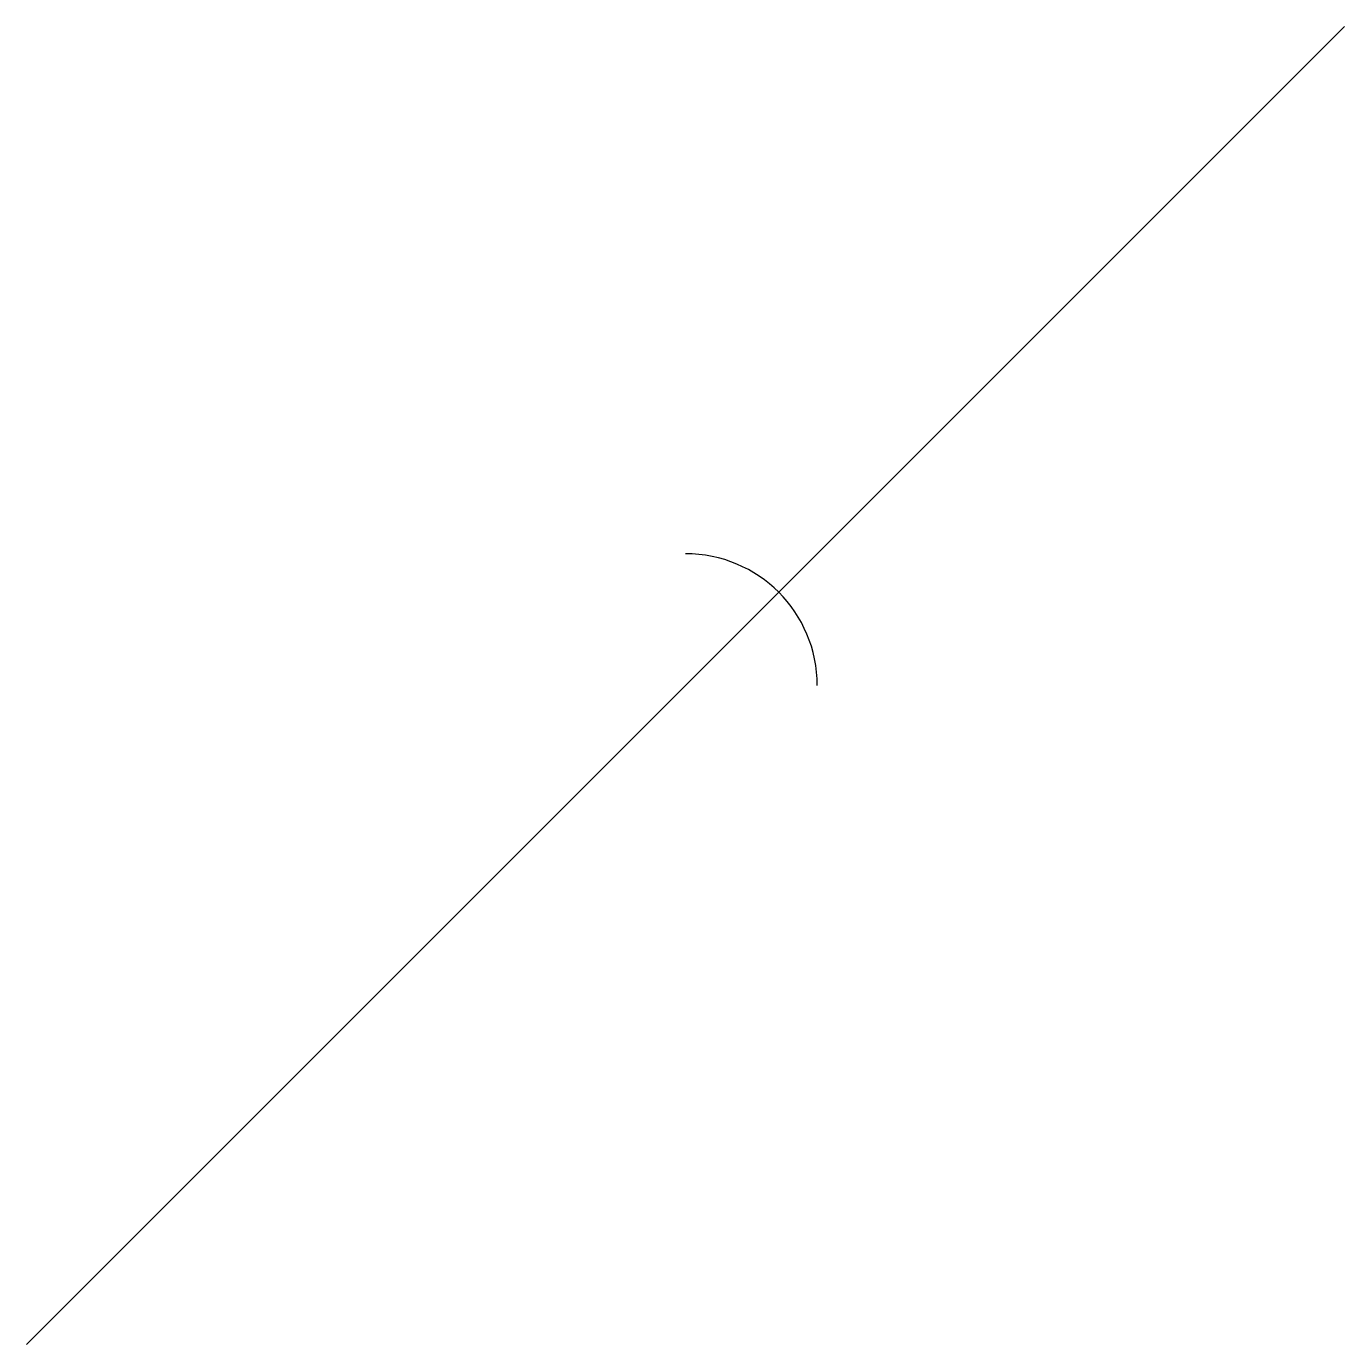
# Model space of a CAD drawing. Header units: millimetres. Extents: x 0 to 1000, y 0 to 1000.
import ezdxf

# ---------------------------------------------------------------- set-up
doc = ezdxf.new("R2010")
doc.units = ezdxf.units.MM

msp = doc.modelspace()

# ---------------------------------------------------------------- linework, layer by layer
msp.add_line((0, 0), (1000, 1000))
msp.add_arc((500, 500), 100, 0, 90)

doc.saveas('drawing.dxf')
